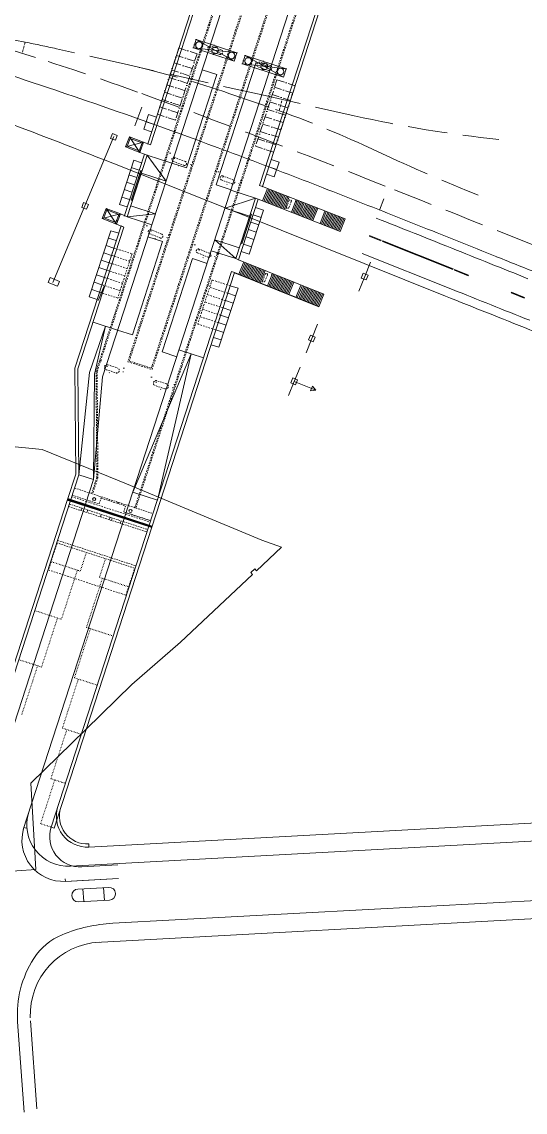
# Model space of a CAD drawing. Header units: metres. Extents: x 2698523 to 2699102, y 1261619 to 1261959.
# Drawn here: x 2698716.1 to 2698813.7, y 1261621.9 to 1261833.1 of the extents above; entities that cross this region are included whole.
import ezdxf

# ---------------------------------------------------------------- set-up
doc = ezdxf.new("R2010")
doc.units = ezdxf.units.M
for name, pattern in [('DGN Style 1', [4.594044, 0.007644, -4.5864]), ('DGN Style 3', [10.7016, 7.644, -3.0576]), ('LINIE_17', [0.25, 0, -0.25]), ('LINIE_21', [0.5, 0.3, -0.2]), ('LINIE_39', [0.2, 0, -0.2]), ('LINIE_75', [0.55, 0.3, -0.25]), ('LINIE_80', [2.2, 1.5, -0.35, 0, -0.35]), ('PUNKT', [6.35, 0, -6.35]), ('TR_LdS', [0.75, 0.5, -0.25]), ('VERDECKT', [9.525, 6.35, -3.175])]:
    doc.linetypes.add(name, pattern=pattern)
for name, color, linetype, lineweight, true_color in [('flaechen', 7, 'Continuous', 5, 0xffffff), ('masten', 7, 'Continuous', 5, 0x000000), ('projekt_bzu23', 7, 'Continuous', 5, 0x000000), ('querung_grueze', 7, 'Continuous', 5, 0x000000)]:
    doc.layers.add(name, color=color, linetype=linetype, lineweight=lineweight, true_color=true_color)
doc.layers.get('0').off()

# ---------------------------------------------------------------- blocks, each defined once
blk = doc.blocks.new('POLE_LOCATION_AC_T01_5')
at = {"color": 0, "linetype": 'ByBlock', "lineweight": -2}
for radius in [1500, 500]:
    blk.add_circle((0, 0), radius, dxfattribs=at)
blk = doc.blocks.new('POLE_LOCATION_AC_T01_1')
at = {"color": 0, "linetype": 'ByBlock', "lineweight": -2}
blk.add_circle((0, 0), 2000, dxfattribs=at)
blk = doc.blocks.new('POLE_LOCATION_AC_T01_3')
at = {"color": 0, "linetype": 'ByBlock', "lineweight": -2}
for p, q in [((-1999, 122), (-124, 1996)), ((-1933, -518), (517, 1932)), ((-1726, -1015), (1013, 1724)), ((-1412, -1412), (1414, 1414)), ((-1018, -1721), (1721, 1019)), ((-517, -1932), (1932, 515)), ((124, -1995), (1996, -127))]:
    blk.add_line(p, q, dxfattribs=at)
blk.add_circle((0, 0), 2000, dxfattribs=at)

msp = doc.modelspace()

# ---------------------------------------------------------------- linework, layer by layer
at = {"layer": 'flaechen'}
msp.add_lwpolyline([(2698762.68, 1261732.72), (2698766.46, 1261731.34), (2698761.64, 1261726.81), (2698761.3, 1261727.17), (2698760.53, 1261726.44), (2698760.87, 1261726.08), (2698746.92, 1261712.97), (2698737.49, 1261704.79), (2698728.54, 1261696.05), (2698717.89, 1261685.64), (2698718.88, 1261668.92), (2698715.21, 1261668.69), (2698688.25, 1261667.05), (2698682.01, 1261666.7), (2698665.04, 1261692.81), (2698672.75, 1261750.18), (2698690.58, 1261751.95), (2698705.68, 1261751.71), (2698720.11, 1261750.27), (2698736.41, 1261743.66)], close=True, dxfattribs=at)
at = {"layer": 'masten'}
for p, q in [((2698739.43, 1261816.6), (2698738.04, 1261813)), ((2698733.96, 1261810.9), (2698728.36, 1261797.48)), ((2698733.7, 1261811.47), (2698733.34, 1261810.54)), ((2698734.63, 1261811.12), (2698733.7, 1261811.47)), ((2698734.63, 1261811.12), (2698734.28, 1261810.18)), ((2698734.28, 1261810.18), (2698733.34, 1261810.54)), ((2698727.77, 1261797.17), (2698728.12, 1261798.11)), ((2698728.12, 1261798.11), (2698729.06, 1261797.75)), ((2698786.29, 1261798.84), (2698785.45, 1261796.66)), ((2698728.36, 1261797.48), (2698722.17, 1261782.63)), ((2698727.77, 1261797.17), (2698728.7, 1261796.82)), ((2698728.7, 1261796.82), (2698729.06, 1261797.75)), ((2698782.59, 1261783.78), (2698783.7, 1261786.57)), ((2698782.59, 1261783.78), (2698781.48, 1261780.99)), ((2698781.94, 1261783.5), (2698782.31, 1261784.43)), ((2698781.94, 1261783.5), (2698782.87, 1261783.13)), ((2698782.31, 1261784.43), (2698783.24, 1261784.06)), ((2698782.87, 1261783.13), (2698783.24, 1261784.06)), ((2698730.97, 1261779.17), (2698732.11, 1261781.94)), ((2698772.36, 1261771.8), (2698773.48, 1261774.59)), ((2698772.36, 1261771.8), (2698771.25, 1261769.01)), ((2698771.72, 1261771.52), (2698772.09, 1261772.45)), ((2698771.72, 1261771.52), (2698772.64, 1261771.15)), ((2698772.09, 1261772.45), (2698773.01, 1261772.08)), ((2698772.64, 1261771.15), (2698773.01, 1261772.08)), ((2698768.94, 1261763.49), (2698770.09, 1261766.26)), ((2698768.94, 1261763.49), (2698767.8, 1261760.72)), ((2698768.67, 1261764.14), (2698768.29, 1261763.22)), ((2698769.21, 1261762.84), (2698768.29, 1261763.22)), ((2698769.59, 1261763.76), (2698768.67, 1261764.14)), ((2698768.94, 1261763.49), (2698773.1, 1261761.77)), ((2698769.59, 1261763.76), (2698769.21, 1261762.84)), ((2698772.46, 1261762.58), (2698772.08, 1261761.65)), ((2698773.1, 1261761.77), (2698772.46, 1261762.58)), ((2698772.08, 1261761.65), (2698773.1, 1261761.77))]:
    msp.add_line(p, q, dxfattribs=at)
at = {"layer": 'masten', "flags": 128}
msp.add_lwpolyline([(2698721.61, 1261783.6), (2698723.46, 1261782.84), (2698723.08, 1261781.91), (2698721.23, 1261782.67), (2698721.61, 1261783.6)], close=True, dxfattribs=at)
at = {"layer": 'projekt_bzu23', "linetype": 'DGN Style 3'}
for p, q in [((2698716.82, 1261829.19), (2698712.82, 1261829.97)), ((2698718.79, 1261826.22), (2698712.38, 1261828.22)), ((2698736.8, 1261824.79), (2698722.87, 1261827.92)), ((2698762.7, 1261818.96), (2698736.8, 1261824.79)), ((2698756.49, 1261819.2), (2698762.21, 1261817.23)), ((2698762.21, 1261817.23), (2698764.06, 1261816.59)), ((2698780.55, 1261814.95), (2698766.65, 1261818.08)), ((2698782.29, 1261809.29), (2698787.74, 1261806.79))]:
    msp.add_line(p, q, dxfattribs=at)
at = {"layer": 'projekt_bzu23', "linetype": 'TR_LdS'}
for p, q in [((2698716.77, 1261829.2), (2698716.22, 1261827.02)), ((2698766.02, 1261815.91), (2698766.63, 1261818.08))]:
    msp.add_line(p, q, dxfattribs=at)
at = {"layer": 'projekt_bzu23'}
for p, q in [((2698766.65, 1261818.08), (2698762.7, 1261818.96)), ((2698758.5, 1261795.92), (2698798.23, 1261780.02)), ((2698782.13, 1261788.28), (2698799.58, 1261781.3))]:
    msp.add_line(p, q, dxfattribs=at)
at = {"layer": 'projekt_bzu23', "linetype": 'Continuous'}
for p, q in [((2698783.5, 1261791.73), (2698785.77, 1261790.83)), ((2698783.46, 1261791.64), (2698785.73, 1261790.74)), ((2698786.04, 1261790.61), (2698799.67, 1261785.17)), ((2698786.07, 1261790.71), (2698799.71, 1261785.26)), ((2698799.98, 1261785.04), (2698802.64, 1261783.98)), ((2698800.01, 1261785.14), (2698802.68, 1261784.07)), ((2698811, 1261780.64), (2698813.53, 1261779.64)), ((2698811.04, 1261780.74), (2698813.56, 1261779.73))]:
    msp.add_line(p, q, dxfattribs=at)
at = {"layer": 'projekt_bzu23', "flags": 128}
for points in [[(2698696.43, 1261828.46, -0.000227), (2698698.76, 1261827.72, -0.001085), (2698706.69, 1261825.17, -0.001395), (2698714.61, 1261822.58, -0.001705), (2698722.52, 1261819.95)], [(2698754.19, 1261808.73, -0.001717), (2698761.95, 1261805.82, -0.001453), (2698769.69, 1261802.86, -0.001189), (2698777.41, 1261799.86, -0.000925), (2698785.12, 1261796.82, -0.000661), (2698792.82, 1261793.77, -0.000396), (2698800.51, 1261790.69, -0.000132), (2698808.21, 1261787.61)], [(2698732.48, 1261806.26, -0.000766), (2698738.99, 1261803.69, -0.000547), (2698745.5, 1261801.11, -0.000328), (2698752, 1261798.52, -0.000109), (2698758.5, 1261795.92)], [(2698904.53, 1261751.32, -0.002742), (2698895.65, 1261754.3, -0.002481), (2698886.81, 1261757.37, -0.002219), (2698877.99, 1261760.53, -0.001958), (2698869.2, 1261763.76, -0.001697), (2698860.44, 1261767.05, -0.001436), (2698851.69, 1261770.4, -0.001175), (2698842.96, 1261773.79, -0.000914), (2698834.25, 1261777.22, -0.000653), (2698825.55, 1261780.67, -0.000392), (2698816.85, 1261784.15, -0.000131), (2698808.16, 1261787.63)], [(2698880.48, 1261748.79, -0.00253), (2698872.17, 1261751.66, -0.002264), (2698863.88, 1261754.61, -0.001998), (2698855.61, 1261757.64, -0.001731), (2698847.37, 1261760.72, -0.001465), (2698839.15, 1261763.86, -0.001199), (2698830.94, 1261767.04, -0.000932), (2698822.75, 1261770.25, -0.000666), (2698814.57, 1261773.5, -0.0004), (2698806.4, 1261776.75, -0.000133), (2698798.23, 1261780.02)]]:
    msp.add_lwpolyline(points, format="xyb", dxfattribs=at)
at = {"layer": 'projekt_bzu23', "linetype": 'Continuous', "flags": 128}
msp.add_lwpolyline([(2698783.5, 1261791.75), (2698785.77, 1261790.84), (2698785.72, 1261790.72), (2698783.45, 1261791.62)], dxfattribs=at)
for points in [[(2698786.08, 1261790.72), (2698799.71, 1261785.27), (2698799.66, 1261785.15), (2698786.03, 1261790.6), (2698786.08, 1261790.72)], [(2698800.02, 1261785.15), (2698802.68, 1261784.09), (2698802.63, 1261783.96), (2698799.97, 1261785.03), (2698800.02, 1261785.15)], [(2698811.04, 1261780.75), (2698813.57, 1261779.75), (2698813.52, 1261779.62), (2698810.99, 1261780.63), (2698811.04, 1261780.75)]]:
    msp.add_lwpolyline(points, close=True, dxfattribs=at)
at = {"layer": 'projekt_bzu23', "linetype": 'DGN Style 3'}
for centre, radius, start, end in [((2698675.7, 1261618.16), 215, 77.3267, 78.9736), ((2698581.5, 1261387.18), 460, 70.0315, 72.6344), ((2698696.22, 1261644.3), 185, 70.9865, 77.3264), ((2698123.82, 1260127.77), 1800, 68.39523, 70.02931), ((2698698.9, 1261627.51), 200, 65.3571, 70.9863), ((2698833.2, 1262049.1), 240, 257.3268, 264.1171), ((2698944.11, 1262147.63), 375, 245.3568, 248.5863), ((2695841.71, 1254363.05), 8000, 68.178902, 68.400945)]:
    msp.add_arc(centre, radius, start, end, dxfattribs=at)
at = {"layer": 'projekt_bzu23'}
for centre, radius, start, end in [((2698002.52, 1259944.22), 2000, 68.59377, 70.13969), ((2698364.45, 1260758.73), 1120, 69.63588, 71.3547), ((2701821.58, 1269334.16), 8135, 248.193009, 248.306691)]:
    msp.add_arc(centre, radius, start, end, dxfattribs=at)
at = {"layer": 'projekt_bzu23', "extrusion": (0, 0, -1)}
for centre, radius, start, end in [((-2697353.69, 1258177.94), 3890, 111.58653, 111.81817), ((-2669289.47, 1188076.87), 79400, 111.818169, 111.8296649)]:
    msp.add_arc(centre, radius, start, end, dxfattribs=at)
at = {"layer": 'querung_grueze', "linetype": 'LINIE_75'}
for p, q in [((2698779.12, 1261865.49), (2698738.04, 1261739.02)), ((2698741.4, 1261765.77), (2698773.35, 1261864.13)), ((2698767.64, 1261862.56), (2698736.69, 1261767.3)), ((2698760.93, 1261858.3), (2698730.74, 1261765.37)), ((2698731.21, 1261780.76), (2698733.99, 1261789.32)), ((2698737.05, 1261786.75), (2698733.53, 1261787.9)), ((2698733.99, 1261789.32), (2698737.51, 1261788.18)), ((2698737.51, 1261788.18), (2698734.73, 1261779.62)), ((2698737.51, 1261788.18), (2698735.34, 1261781.51)), ((2698736.58, 1261785.33), (2698733.06, 1261786.47)), ((2698735.66, 1261782.47), (2698732.14, 1261783.62)), ((2698736.12, 1261783.9), (2698732.6, 1261785.04)), ((2698735.19, 1261781.05), (2698731.67, 1261782.19)), ((2698753.01, 1261783.14), (2698750.23, 1261774.58)), ((2698756.07, 1261780.57), (2698752.55, 1261781.72)), ((2698756.53, 1261782), (2698753.01, 1261783.14)), ((2698753.75, 1261773.44), (2698756.53, 1261782)), ((2698756.53, 1261782), (2698754.36, 1261775.33)), ((2698734.73, 1261779.62), (2698731.21, 1261780.76)), ((2698755.6, 1261779.15), (2698752.08, 1261780.29)), ((2698754.68, 1261776.29), (2698751.16, 1261777.44)), ((2698755.14, 1261777.72), (2698751.62, 1261778.86)), ((2698754.21, 1261774.87), (2698750.69, 1261776.01)), ((2698750.23, 1261774.58), (2698753.75, 1261773.44)), ((2698736.69, 1261767.3), (2698741.4, 1261765.77)), ((2698730.74, 1261765.37), (2698730.9, 1261744.83)), ((2698730.9, 1261744.83), (2698729.88, 1261741.67)), ((2698725.81, 1261741.15), (2698741.02, 1261736.21)), ((2698723, 1261732.18), (2698721.3, 1261726.95)), ((2698721.3, 1261726.95), (2698736.33, 1261722.07)), ((2698736.33, 1261722.07), (2698738.02, 1261727.3))]:
    msp.add_line(p, q, dxfattribs=at)
at = {"layer": 'querung_grueze', "linetype": 'LINIE_21'}
for p, q in [((2698779.29, 1261865.31), (2698738.24, 1261738.96)), ((2698741.25, 1261766.05), (2698773.01, 1261863.8)), ((2698767.82, 1261862.37), (2698736.97, 1261767.44)), ((2698760.72, 1261858.33), (2698730.53, 1261765.4)), ((2698754.74, 1261827.77), (2698752.83, 1261828.39)), ((2698754.43, 1261826.82), (2698752.52, 1261827.44)), ((2698763.94, 1261823.73), (2698762.04, 1261824.35)), ((2698764.25, 1261824.68), (2698762.34, 1261825.3)), ((2698747.81, 1261806.08), (2698745.76, 1261806.87)), ((2698745.47, 1261806.13), (2698747.53, 1261805.34)), ((2698754.82, 1261802.52), (2698756.87, 1261801.73)), ((2698757.16, 1261802.48), (2698755.11, 1261803.27)), ((2698767.47, 1261797.31), (2698767.95, 1261798.52)), ((2698768.37, 1261798.35), (2698767.89, 1261797.14)), ((2698740.91, 1261792.08), (2698742.95, 1261791.27)), ((2698743.24, 1261792.01), (2698741.2, 1261792.83)), ((2698750.22, 1261788.36), (2698752.26, 1261787.55)), ((2698752.56, 1261788.29), (2698750.51, 1261789.11)), ((2698762.83, 1261783.04), (2698763.32, 1261784.25)), ((2698763.74, 1261784.08), (2698763.25, 1261782.88)), ((2698732.79, 1261766.7), (2698734.69, 1261766.08)), ((2698736.97, 1261767.44), (2698741.25, 1261766.05)), ((2698730.69, 1261744.87), (2698730.53, 1261765.4)), ((2698732.48, 1261765.74), (2698734.38, 1261765.13)), ((2698743.89, 1261762.04), (2698741.99, 1261762.65)), ((2698744.2, 1261762.99), (2698742.3, 1261763.61)), ((2698729.68, 1261741.74), (2698730.69, 1261744.87)), ((2698725.9, 1261741.44), (2698731.13, 1261739.74)), ((2698726.35, 1261742.82), (2698741.56, 1261737.87)), ((2698726.35, 1261742.82), (2698741.56, 1261737.87)), ((2698731.13, 1261739.74), (2698731.58, 1261741.12)), ((2698725.19, 1261739.25), (2698740.41, 1261734.31)), ((2698725.19, 1261739.25), (2698740.41, 1261734.31)), ((2698725.34, 1261739.73), (2698740.56, 1261734.78)), ((2698725.34, 1261739.73), (2698740.56, 1261734.78)), ((2698731.5, 1261740.88), (2698736.26, 1261739.34)), ((2698735.89, 1261738.19), (2698736.26, 1261739.34)), ((2698735.89, 1261738.19), (2698741.12, 1261736.5)), ((2698741.12, 1261736.5), (2698735.89, 1261738.19)), ((2698723.06, 1261732.69), (2698738.27, 1261727.75)), ((2698722.9, 1261732.21), (2698738.12, 1261727.27))]:
    msp.add_line(p, q, dxfattribs=at)
at = {"layer": 'querung_grueze', "linetype": 'Continuous'}
for p, q in [((2698782.65, 1261864.33), (2698762.22, 1261801.46)), ((2698783.12, 1261863.84), (2698762.78, 1261801.24)), ((2698757.78, 1261862.54), (2698740.55, 1261809.52)), ((2698758.39, 1261862.48), (2698741.11, 1261809.31)), ((2698762.38, 1261858.6), (2698731.78, 1261764.39)), ((2698773.89, 1261853.55), (2698716.43, 1261676.69)), ((2698751.09, 1261823.84), (2698753.94, 1261822.91)), ((2698761.56, 1261825.31), (2698753.83, 1261801.53)), ((2698764.41, 1261824.38), (2698761.56, 1261825.31)), ((2698753.94, 1261822.91), (2698748.07, 1261804.84)), ((2698739.78, 1261812.33), (2698740.71, 1261815.19)), ((2698742.23, 1261814.69), (2698740.71, 1261815.19)), ((2698741.77, 1261813.27), (2698740.25, 1261813.76)), ((2698741.31, 1261811.84), (2698739.78, 1261812.33)), ((2698739.54, 1261809.9), (2698738.8, 1261807.93)), ((2698739.44, 1261809.62), (2698739.65, 1261809.54)), ((2698741.11, 1261809.31), (2698739.75, 1261809.82)), ((2698740.55, 1261809.52), (2698741.11, 1261809.31)), ((2698739.9, 1261807.52), (2698736.03, 1261795.6)), ((2698740.46, 1261807.31), (2698736.59, 1261795.38)), ((2698739.02, 1261808.51), (2698739.23, 1261808.43)), ((2698739.21, 1261808.44), (2698739.02, 1261808.51)), ((2698740.46, 1261807.31), (2698739.02, 1261807.85)), ((2698739.9, 1261807.52), (2698740.46, 1261807.31)), ((2698740.46, 1261807.31), (2698745.22, 1261805.76)), ((2698744.09, 1261802.28), (2698740.46, 1261807.31)), ((2698735.05, 1261797.78), (2698737.84, 1261806.34)), ((2698737.37, 1261804.91), (2698738.89, 1261804.42)), ((2698737.84, 1261806.34), (2698739.36, 1261805.84)), ((2698748.07, 1261804.84), (2698745.22, 1261805.76)), ((2698765.54, 1261804.56), (2698764.02, 1261805.05)), ((2698766, 1261805.98), (2698764.48, 1261806.48)), ((2698765.08, 1261803.13), (2698766, 1261805.98)), ((2698736.91, 1261803.48), (2698738.43, 1261802.99)), ((2698739.23, 1261804.31), (2698737.37, 1261798.6)), ((2698737.56, 1261798.54), (2698739.42, 1261804.25)), ((2698739.42, 1261804.25), (2698739.23, 1261804.31)), ((2698739.33, 1261803.83), (2698744.09, 1261802.28)), ((2698763.56, 1261803.62), (2698765.08, 1261803.13)), ((2698735.98, 1261800.63), (2698737.5, 1261800.14)), ((2698736.44, 1261802.06), (2698737.97, 1261801.56)), ((2698753.83, 1261801.53), (2698756.69, 1261800.6)), ((2698756.66, 1261800.53), (2698761.42, 1261798.99)), ((2698762.22, 1261801.46), (2698762.78, 1261801.24)), ((2698778.81, 1261794.95), (2698762.78, 1261801.24)), ((2698778.82, 1261794.97), (2698762.79, 1261801.26)), ((2698762.82, 1261798.44), (2698763.77, 1261800.85)), ((2698763.08, 1261798.34), (2698764.03, 1261800.74)), ((2698763.34, 1261798.24), (2698764.29, 1261800.64)), ((2698763.6, 1261798.14), (2698764.55, 1261800.54)), ((2698763.86, 1261798.03), (2698764.81, 1261800.44)), ((2698764.12, 1261797.93), (2698765.07, 1261800.33)), ((2698764.39, 1261797.83), (2698765.33, 1261800.23)), ((2698735.52, 1261799.2), (2698737.04, 1261798.71)), ((2698737.37, 1261798.6), (2698737.56, 1261798.54)), ((2698755.53, 1261797.05), (2698761.42, 1261798.99)), ((2698761.42, 1261798.99), (2698757.61, 1261787.26)), ((2698761.98, 1261798.77), (2698758.16, 1261787.03)), ((2698761.42, 1261798.99), (2698761.98, 1261798.77)), ((2698777.85, 1261792.51), (2698761.97, 1261798.75)), ((2698777.86, 1261792.53), (2698761.98, 1261798.77)), ((2698764.65, 1261797.73), (2698765.59, 1261800.13)), ((2698764.91, 1261797.63), (2698765.85, 1261800.03)), ((2698765.17, 1261797.52), (2698766.11, 1261799.92)), ((2698765.43, 1261797.42), (2698766.37, 1261799.82)), ((2698765.69, 1261797.32), (2698766.63, 1261799.72)), ((2698765.95, 1261797.22), (2698766.89, 1261799.62)), ((2698766.21, 1261797.11), (2698767.15, 1261799.51)), ((2698766.47, 1261797.01), (2698767.41, 1261799.41)), ((2698766.73, 1261796.91), (2698767.67, 1261799.31)), ((2698766.99, 1261796.81), (2698767.93, 1261799.21)), ((2698768.39, 1261796.26), (2698769.33, 1261798.66)), ((2698768.65, 1261796.16), (2698769.59, 1261798.56)), ((2698768.91, 1261796.05), (2698769.85, 1261798.45)), ((2698769.17, 1261795.95), (2698770.11, 1261798.35)), ((2698769.43, 1261795.85), (2698770.37, 1261798.25)), ((2698769.69, 1261795.75), (2698770.63, 1261798.15)), ((2698735.05, 1261795.99), (2698734.27, 1261794.04)), ((2698736.58, 1261797.28), (2698735.05, 1261797.78)), ((2698742.02, 1261795.93), (2698737.27, 1261797.47)), ((2698755.53, 1261797.05), (2698760.29, 1261795.5)), ((2698760.2, 1261788.12), (2698762.98, 1261796.68)), ((2698762.98, 1261796.68), (2698761.46, 1261797.18)), ((2698769.95, 1261795.64), (2698770.89, 1261798.05)), ((2698770.21, 1261795.54), (2698771.16, 1261797.94)), ((2698770.47, 1261795.44), (2698771.42, 1261797.84)), ((2698770.73, 1261795.34), (2698771.68, 1261797.74)), ((2698770.99, 1261795.23), (2698771.94, 1261797.64)), ((2698771.25, 1261795.13), (2698772.2, 1261797.53)), ((2698771.52, 1261795.03), (2698772.46, 1261797.43)), ((2698771.78, 1261794.93), (2698772.72, 1261797.33)), ((2698772.04, 1261794.82), (2698772.98, 1261797.23)), ((2698772.3, 1261794.72), (2698773.24, 1261797.12)), ((2698772.56, 1261794.62), (2698773.5, 1261797.02)), ((2698773.95, 1261794.07), (2698774.9, 1261796.47)), ((2698774.21, 1261793.97), (2698775.16, 1261796.37)), ((2698774.48, 1261793.87), (2698775.42, 1261796.27)), ((2698774.74, 1261793.76), (2698775.68, 1261796.17)), ((2698775, 1261793.66), (2698775.94, 1261796.06)), ((2698775.26, 1261793.56), (2698776.2, 1261795.96)), ((2698735.94, 1261793.38), (2698734.48, 1261793.96)), ((2698734.5, 1261794.62), (2698734.71, 1261794.54)), ((2698734.69, 1261794.55), (2698734.5, 1261794.62)), ((2698734.94, 1261795.72), (2698735.14, 1261795.63)), ((2698736.59, 1261795.38), (2698735.26, 1261795.91)), ((2698736.59, 1261795.38), (2698736.03, 1261795.6)), ((2698742.02, 1261795.93), (2698736.59, 1261795.38)), ((2698741.35, 1261793.84), (2698736.59, 1261795.38)), ((2698760.47, 1261795.92), (2698758.62, 1261790.21)), ((2698758.81, 1261790.15), (2698760.67, 1261795.86)), ((2698760.67, 1261795.86), (2698760.47, 1261795.92)), ((2698762.06, 1261793.83), (2698760.53, 1261794.32)), ((2698762.52, 1261795.26), (2698761, 1261795.75)), ((2698775.52, 1261793.46), (2698776.46, 1261795.86)), ((2698775.78, 1261793.35), (2698776.72, 1261795.76)), ((2698776.04, 1261793.25), (2698776.98, 1261795.65)), ((2698776.3, 1261793.15), (2698777.24, 1261795.55)), ((2698776.56, 1261793.05), (2698777.5, 1261795.45)), ((2698776.82, 1261792.95), (2698777.76, 1261795.35)), ((2698777.08, 1261792.84), (2698778.02, 1261795.24)), ((2698777.34, 1261792.74), (2698778.29, 1261795.14)), ((2698777.6, 1261792.64), (2698778.55, 1261795.04)), ((2698777.85, 1261792.51), (2698778.82, 1261794.97)), ((2698778.81, 1261794.95), (2698778.81, 1261794.94)), ((2698735.38, 1261793.6), (2698726.42, 1261766.03)), ((2698735.94, 1261793.38), (2698727.02, 1261765.94)), ((2698733.4, 1261792.67), (2698729.22, 1261779.83)), ((2698734.92, 1261792.18), (2698733.4, 1261792.67)), ((2698735.94, 1261793.38), (2698735.38, 1261793.6)), ((2698761.59, 1261792.4), (2698760.07, 1261792.9)), ((2698777.86, 1261792.53), (2698777.86, 1261792.54)), ((2698733.99, 1261789.32), (2698732.47, 1261789.82)), ((2698734.45, 1261790.75), (2698732.93, 1261791.24)), ((2698743.44, 1261790.57), (2698737.57, 1261772.5)), ((2698740.59, 1261791.5), (2698743.44, 1261790.57)), ((2698753.53, 1261790.89), (2698758.29, 1261789.35)), ((2698753.53, 1261790.89), (2698757.61, 1261787.26)), ((2698758.62, 1261790.21), (2698758.81, 1261790.15)), ((2698760.67, 1261789.55), (2698759.14, 1261790.04)), ((2698761.13, 1261790.98), (2698759.61, 1261791.47)), ((2698733.53, 1261787.9), (2698732.01, 1261788.39)), ((2698752.85, 1261788.8), (2698757.61, 1261787.26)), ((2698758.68, 1261788.62), (2698760.2, 1261788.12)), ((2698732.6, 1261785.04), (2698731.08, 1261785.54)), ((2698733.06, 1261786.47), (2698731.54, 1261786.96)), ((2698749.2, 1261787.26), (2698743.33, 1261769.19)), ((2698752.05, 1261786.34), (2698749.2, 1261787.26)), ((2698757.61, 1261787.26), (2698758.16, 1261787.03)), ((2698774.67, 1261780.37), (2698758.16, 1261787.03)), ((2698774.67, 1261780.39), (2698758.17, 1261787.05)), ((2698758.19, 1261784.23), (2698759.16, 1261786.62)), ((2698758.45, 1261784.12), (2698759.42, 1261786.51)), ((2698758.71, 1261784.02), (2698759.68, 1261786.41)), ((2698758.97, 1261783.91), (2698759.94, 1261786.3)), ((2698759.23, 1261783.81), (2698760.2, 1261786.2)), ((2698759.49, 1261783.7), (2698760.46, 1261786.1)), ((2698759.75, 1261783.6), (2698760.71, 1261785.99)), ((2698760.01, 1261783.49), (2698760.97, 1261785.89)), ((2698760.27, 1261783.39), (2698761.23, 1261785.78)), ((2698760.53, 1261783.28), (2698761.49, 1261785.68)), ((2698760.79, 1261783.18), (2698761.75, 1261785.57)), ((2698761.05, 1261783.07), (2698762.01, 1261785.47)), ((2698732.14, 1261783.62), (2698730.61, 1261784.11)), ((2698757.36, 1261784.55), (2698741.35, 1261735.26)), ((2698756.8, 1261784.78), (2698746.21, 1261752.19)), ((2698757.36, 1261784.55), (2698756.8, 1261784.78)), ((2698773.69, 1261777.94), (2698757.35, 1261784.53)), ((2698773.69, 1261777.96), (2698757.36, 1261784.55)), ((2698761.31, 1261782.97), (2698762.27, 1261785.36)), ((2698761.57, 1261782.86), (2698762.53, 1261785.26)), ((2698761.83, 1261782.76), (2698762.79, 1261785.15)), ((2698762.09, 1261782.66), (2698763.05, 1261785.05)), ((2698762.35, 1261782.55), (2698763.31, 1261784.94)), ((2698763.74, 1261781.99), (2698764.7, 1261784.38)), ((2698764, 1261781.88), (2698764.96, 1261784.28)), ((2698764.26, 1261781.78), (2698765.22, 1261784.17)), ((2698764.52, 1261781.68), (2698765.48, 1261784.07)), ((2698764.78, 1261781.57), (2698765.74, 1261783.96)), ((2698765.04, 1261781.47), (2698766, 1261783.86)), ((2698765.3, 1261781.36), (2698766.26, 1261783.75)), ((2698765.56, 1261781.26), (2698766.52, 1261783.65)), ((2698765.82, 1261781.15), (2698766.78, 1261783.54)), ((2698766.07, 1261781.05), (2698767.04, 1261783.44)), ((2698766.33, 1261780.94), (2698767.3, 1261783.34)), ((2698731.21, 1261780.76), (2698729.69, 1261781.26)), ((2698731.67, 1261782.19), (2698730.15, 1261782.68)), ((2698758.05, 1261781.51), (2698754.34, 1261770.09)), ((2698756.53, 1261782), (2698758.05, 1261781.51)), ((2698766.59, 1261780.84), (2698767.56, 1261783.23)), ((2698766.85, 1261780.73), (2698767.82, 1261783.13)), ((2698767.11, 1261780.63), (2698768.08, 1261783.02)), ((2698767.37, 1261780.52), (2698768.34, 1261782.92)), ((2698767.63, 1261780.42), (2698768.6, 1261782.81)), ((2698767.89, 1261780.31), (2698768.86, 1261782.71)), ((2698769.28, 1261779.75), (2698770.25, 1261782.15)), ((2698769.54, 1261779.65), (2698770.51, 1261782.04)), ((2698769.8, 1261779.54), (2698770.77, 1261781.94)), ((2698770.06, 1261779.44), (2698771.03, 1261781.83)), ((2698770.32, 1261779.33), (2698771.29, 1261781.73)), ((2698770.58, 1261779.23), (2698771.55, 1261781.62)), ((2698770.84, 1261779.12), (2698771.81, 1261781.52)), ((2698771.1, 1261779.02), (2698772.07, 1261781.41)), ((2698771.36, 1261778.91), (2698772.33, 1261781.31)), ((2698771.62, 1261778.81), (2698772.59, 1261781.2)), ((2698729.22, 1261779.83), (2698730.75, 1261779.34)), ((2698755.6, 1261779.15), (2698757.13, 1261778.65)), ((2698756.07, 1261780.57), (2698757.59, 1261780.08)), ((2698771.88, 1261778.71), (2698772.85, 1261781.1)), ((2698772.14, 1261778.6), (2698773.11, 1261780.99)), ((2698772.4, 1261778.5), (2698773.37, 1261780.89)), ((2698772.66, 1261778.39), (2698773.62, 1261780.78)), ((2698772.92, 1261778.29), (2698773.88, 1261780.68)), ((2698773.18, 1261778.18), (2698774.14, 1261780.57)), ((2698773.44, 1261778.08), (2698774.4, 1261780.47)), ((2698774.67, 1261780.39), (2698773.69, 1261777.94)), ((2698755.14, 1261777.72), (2698756.66, 1261777.23)), ((2698729.96, 1261774.97), (2698734.72, 1261773.43)), ((2698754.21, 1261774.87), (2698755.74, 1261774.37)), ((2698754.68, 1261776.29), (2698756.2, 1261775.8)), ((2698737.57, 1261772.5), (2698734.71, 1261773.43)), ((2698753.75, 1261773.44), (2698755.27, 1261772.95)), ((2698753.75, 1261773.44), (2698755.27, 1261772.95)), ((2698754.34, 1261770.09), (2698752.82, 1261770.59)), ((2698753.29, 1261772.01), (2698754.81, 1261771.52)), ((2698748.98, 1261768.79), (2698737.65, 1261742.01)), ((2698742.41, 1261740.46), (2698748.98, 1261768.79)), ((2698743.33, 1261769.19), (2698746.18, 1261768.27)), ((2698746.6, 1261769.57), (2698751.36, 1261768.02)), ((2698726.59, 1261745.5), (2698726.42, 1261766.03)), ((2698727.19, 1261745.41), (2698727.02, 1261765.94)), ((2698730.04, 1261744.48), (2698731.78, 1261764.39)), ((2698746.21, 1261752.19), (2698740.78, 1261735.45)), ((2698726.59, 1261745.5), (2698725, 1261740.63)), ((2698727.19, 1261745.41), (2698725.58, 1261740.44)), ((2698730.04, 1261744.48), (2698727.19, 1261745.41)), ((2698730.04, 1261744.48), (2698707.99, 1261676.6)), ((2698737.65, 1261742.01), (2698742.41, 1261740.46)), ((2698724.99, 1261740.58), (2698704.44, 1261677.33)), ((2698725.56, 1261740.39), (2698705.01, 1261677.15)), ((2698724.96, 1261740.48), (2698741.32, 1261735.17)), ((2698724.99, 1261740.58), (2698741.35, 1261735.26)), ((2698725.02, 1261740.67), (2698741.38, 1261735.36)), ((2698725.05, 1261740.77), (2698741.41, 1261735.45)), ((2698727.77, 1261738.94), (2698727.61, 1261738.46)), ((2698727.77, 1261738.94), (2698727.61, 1261738.46)), ((2698733.02, 1261740.39), (2698733.1, 1261740.62)), ((2698734.73, 1261739.83), (2698734.81, 1261740.07)), ((2698728.91, 1261738.57), (2698728.76, 1261738.09)), ((2698728.91, 1261738.57), (2698728.76, 1261738.09)), ((2698731.53, 1261737.72), (2698731.37, 1261737.24)), ((2698731.53, 1261737.72), (2698731.37, 1261737.24)), ((2698733.24, 1261737.16), (2698733.08, 1261736.69)), ((2698733.24, 1261737.16), (2698733.08, 1261736.69)), ((2698733.67, 1261737.02), (2698733.51, 1261736.55)), ((2698733.67, 1261737.02), (2698733.51, 1261736.55)), ((2698740.78, 1261735.45), (2698721.83, 1261677.14)), ((2698741.35, 1261735.26), (2698722.4, 1261676.95)), ((2698735.38, 1261736.47), (2698735.22, 1261735.99)), ((2698735.38, 1261736.47), (2698735.22, 1261735.99)), ((2698721.83, 1261677.14), (2698722.4, 1261676.95)), ((2698727.77, 1261669.44), (2698734.74, 1261669.82)), ((2698724.61, 1261666.63), (2698734.89, 1261667.19))]:
    msp.add_line(p, q, dxfattribs=at)
at = {"layer": 'querung_grueze', "linetype": 'LINIE_80'}
for p, q in [((2698746.58, 1261828.07), (2698742.41, 1261815.23)), ((2698746.58, 1261828.07), (2698750.1, 1261826.92)), ((2698750.1, 1261826.92), (2698745.92, 1261814.08)), ((2698749.63, 1261825.5), (2698746.11, 1261826.64)), ((2698750.1, 1261826.92), (2698747.93, 1261820.25)), ((2698748.71, 1261822.64), (2698745.19, 1261823.79)), ((2698749.17, 1261824.07), (2698745.65, 1261825.21)), ((2698748.24, 1261821.22), (2698744.72, 1261822.36)), ((2698765.6, 1261821.89), (2698761.43, 1261809.05)), ((2698765.6, 1261821.89), (2698769.12, 1261820.74)), ((2698747.31, 1261818.36), (2698743.8, 1261819.51)), ((2698747.78, 1261819.79), (2698744.26, 1261820.93)), ((2698769.12, 1261820.74), (2698764.95, 1261807.9)), ((2698768.65, 1261819.32), (2698765.13, 1261820.46)), ((2698769.12, 1261820.74), (2698766.95, 1261814.07)), ((2698746.85, 1261816.94), (2698743.33, 1261818.08)), ((2698767.73, 1261816.46), (2698764.21, 1261817.61)), ((2698768.19, 1261817.89), (2698764.67, 1261819.03)), ((2698745.92, 1261814.08), (2698742.41, 1261815.23)), ((2698746.39, 1261815.51), (2698742.87, 1261816.65)), ((2698767.26, 1261815.04), (2698763.74, 1261816.18)), ((2698766.34, 1261812.18), (2698762.82, 1261813.33)), ((2698766.8, 1261813.61), (2698763.28, 1261814.75)), ((2698765.87, 1261810.76), (2698762.35, 1261811.9)), ((2698764.95, 1261807.9), (2698761.43, 1261809.05)), ((2698765.41, 1261809.33), (2698761.89, 1261810.47))]:
    msp.add_line(p, q, dxfattribs=at)
at = {"layer": 'querung_grueze', "linetype": 'DGN Style 1'}
for p, q in [((2698749.42, 1261828.08), (2698757.84, 1261827.13)), ((2698749.95, 1261829.7), (2698757.31, 1261825.52)), ((2698759.46, 1261826.61), (2698766.83, 1261822.43)), ((2698758.93, 1261824.99), (2698767.35, 1261824.04))]:
    msp.add_line(p, q, dxfattribs=at)
at = {"layer": 'querung_grueze', "linetype": 'ByBlock'}
for p, q in [((2698749.42, 1261828.08), (2698757.84, 1261827.13)), ((2698749.95, 1261829.7), (2698757.31, 1261825.52)), ((2698759.46, 1261826.61), (2698766.83, 1261822.43)), ((2698758.93, 1261824.99), (2698767.35, 1261824.04))]:
    msp.add_line(p, q, dxfattribs=at)
at = {"layer": 'querung_grueze', "linetype": 'VERDECKT'}
for p, q in [((2698739.01, 1261807.85), (2698736.99, 1261810.85)), ((2698739.75, 1261809.82), (2698736.25, 1261808.89)), ((2698734.48, 1261793.96), (2698732.51, 1261797)), ((2698735.26, 1261795.91), (2698731.74, 1261795.05))]:
    msp.add_line(p, q, dxfattribs=at)
at = {"layer": 'querung_grueze', "linetype": 'PUNKT'}
for p, q in [((2698740.55, 1261809.52), (2698739.9, 1261807.52)), ((2698762.78, 1261801.24), (2698761.98, 1261798.77)), ((2698736.03, 1261795.6), (2698735.38, 1261793.6)), ((2698758.16, 1261787.03), (2698757.36, 1261784.55))]:
    msp.add_line(p, q, dxfattribs=at)
at = {"layer": 'querung_grueze', "linetype": 'LINIE_17'}
msp.add_line((2698725, 1261740.63), (2698741.36, 1261735.31), dxfattribs=at)
at = {"layer": 'querung_grueze', "linetype": 'LINIE_39'}
for p, q in [((2698727.48, 1261726.73), (2698721.82, 1261728.57)), ((2698728.66, 1261730.34), (2698727.48, 1261726.73)), ((2698732.37, 1261729.14), (2698731.19, 1261725.52)), ((2698723.82, 1261717.4), (2698726.91, 1261726.91)), ((2698728.67, 1261715.83), (2698731.76, 1261725.34)), ((2698736.95, 1261723.66), (2698731.19, 1261725.52)), ((2698718.73, 1261719.06), (2698723.82, 1261717.4)), ((2698723.06, 1261717.65), (2698719.97, 1261708.14)), ((2698733.86, 1261714.14), (2698728.67, 1261715.83)), ((2698729.43, 1261715.58), (2698726.34, 1261706.07)), ((2698719.97, 1261708.14), (2698715.64, 1261709.55)), ((2698716.12, 1261698.88), (2698719.21, 1261708.39)), ((2698727.1, 1261705.82), (2698724.01, 1261696.31)), ((2698726.34, 1261706.07), (2698730.77, 1261704.63)), ((2698724.87, 1261696.03), (2698721.78, 1261686.52)), ((2698724.01, 1261696.31), (2698727.68, 1261695.12)), ((2698719.79, 1261677.8), (2698722.54, 1261686.28)), ((2698721.78, 1261686.52), (2698724.59, 1261685.61)), ((2698721.74, 1261677.17), (2698719.79, 1261677.8))]:
    msp.add_line(p, q, dxfattribs=at)
at = {"layer": 'querung_grueze'}
for p, q in [((2698729.16, 1261673.27), (2698846.18, 1261679.61)), ((2698717.03, 1261676.93), (2698716.56, 1261677.09)), ((2698725.56, 1261669.57), (2698836.74, 1261675.59)), ((2698729.12, 1261673.87), (2698729.16, 1261673.27)), ((2698727.77, 1261669.44), (2698734.74, 1261669.82)), ((2698724.58, 1261667.13), (2698724.6, 1261666.63)), ((2698727.91, 1261666.81), (2698734.89, 1261667.19)), ((2698724.61, 1261666.63), (2698727.91, 1261666.81)), ((2698727, 1261665.15), (2698733, 1261665.47)), ((2698728, 1261665.2), (2698728.14, 1261662.7)), ((2698732, 1261665.41), (2698732.14, 1261662.92)), ((2698727.14, 1261662.65), (2698733.13, 1261662.97)), ((2698733.78, 1261658.5), (2698839.94, 1261664.25)), ((2698730.4, 1261654.81), (2698846.84, 1261661.11)), ((2698715.33, 1261639.43), (2698716.59, 1261621.91)), ((2698717.82, 1261639.61), (2698719.04, 1261622.59))]:
    msp.add_line(p, q, dxfattribs=at)
at = {"layer": 'querung_grueze', "linetype": 'DGN Style 1', "flags": 128}
for points in [[(2698757.84, 1261827.13), (2698749.95, 1261829.7), (2698749.42, 1261828.08), (2698757.31, 1261825.52), (2698757.84, 1261827.13)], [(2698767.35, 1261824.04), (2698759.46, 1261826.61), (2698758.93, 1261824.99), (2698766.83, 1261822.43), (2698767.35, 1261824.04)], [(2698749.28, 1261806), (2698744.62, 1261807.8), (2698744, 1261806.21), (2698748.67, 1261804.41), (2698749.28, 1261806)], [(2698749.28, 1261806), (2698744.62, 1261807.8), (2698744, 1261806.21), (2698748.67, 1261804.41), (2698749.28, 1261806)], [(2698758.63, 1261802.4), (2698753.96, 1261804.19), (2698753.35, 1261802.61), (2698758.02, 1261800.81), (2698758.63, 1261802.4)], [(2698758.63, 1261802.4), (2698753.96, 1261804.19), (2698753.35, 1261802.61), (2698758.02, 1261800.81), (2698758.63, 1261802.4)], [(2698769.22, 1261798.4), (2698767.35, 1261799.12), (2698766.63, 1261797.25), (2698768.5, 1261796.53), (2698769.22, 1261798.4)], [(2698744.71, 1261791.91), (2698740.07, 1261793.76), (2698739.44, 1261792.19), (2698744.08, 1261790.33), (2698744.71, 1261791.91)], [(2698744.71, 1261791.91), (2698740.07, 1261793.76), (2698739.44, 1261792.19), (2698744.08, 1261790.33), (2698744.71, 1261791.91)], [(2698754.02, 1261788.19), (2698749.38, 1261790.04), (2698748.75, 1261788.46), (2698753.39, 1261786.61), (2698754.02, 1261788.19)], [(2698754.02, 1261788.19), (2698749.38, 1261790.04), (2698748.75, 1261788.46), (2698753.39, 1261786.61), (2698754.02, 1261788.19)], [(2698764.58, 1261784.12), (2698762.72, 1261784.87), (2698761.99, 1261783.01), (2698763.84, 1261782.26), (2698764.58, 1261784.12)], [(2698731.47, 1261767.49), (2698736.23, 1261765.95), (2698735.7, 1261764.33), (2698730.95, 1261765.87), (2698731.47, 1261767.49)], [(2698731.47, 1261767.49), (2698736.23, 1261765.95), (2698735.7, 1261764.33), (2698730.95, 1261765.87), (2698731.47, 1261767.49)], [(2698745.74, 1261762.86), (2698740.98, 1261764.4), (2698740.46, 1261762.79), (2698745.21, 1261761.24), (2698745.74, 1261762.86)], [(2698745.74, 1261762.86), (2698740.98, 1261764.4), (2698740.46, 1261762.79), (2698745.21, 1261761.24), (2698745.74, 1261762.86)]]:
    msp.add_lwpolyline(points, close=True, dxfattribs=at)
at = {"layer": 'querung_grueze', "linetype": 'ByBlock'}
for points in [[(2698757.84, 1261827.13), (2698749.95, 1261829.7), (2698749.42, 1261828.08), (2698757.31, 1261825.52), (2698757.84, 1261827.13)], [(2698767.35, 1261824.04), (2698759.46, 1261826.61), (2698758.93, 1261824.99), (2698766.83, 1261822.43), (2698767.35, 1261824.04)]]:
    msp.add_lwpolyline(points, close=True, dxfattribs=at)
at = {"layer": 'querung_grueze', "linetype": 'Continuous', "flags": 128}
for points in [[(2698739.01, 1261807.85), (2698736.25, 1261808.89), (2698736.99, 1261810.85), (2698739.75, 1261809.82), (2698739.01, 1261807.85)], [(2698736.54, 1261809.02), (2698738.88, 1261808.14), (2698739.46, 1261809.69), (2698737.12, 1261810.56), (2698736.54, 1261809.02)], [(2698734.48, 1261793.96), (2698731.74, 1261795.05), (2698732.51, 1261797), (2698735.25, 1261795.91), (2698734.48, 1261793.96)], [(2698732.03, 1261795.18), (2698734.35, 1261794.25), (2698734.96, 1261795.79), (2698732.64, 1261796.71), (2698732.03, 1261795.18)]]:
    msp.add_lwpolyline(points, close=True, dxfattribs=at)
for points in [[(2698732.34, 1261774.2), (2698729.29, 1261765.2), (2698727.19, 1261745.41)], [(2698732.34, 1261774.2), (2698730.23, 1261764.9), (2698730.04, 1261744.48)]]:
    msp.add_lwpolyline(points, dxfattribs=at)
at = {"layer": 'querung_grueze', "linetype": 'ByBlock'}
for centre in [(2698750.49, 1261828.63), (2698753.63, 1261827.61), (2698756.77, 1261826.59), (2698760, 1261825.54), (2698763.14, 1261824.52), (2698766.28, 1261823.5)]:
    msp.add_circle(centre, 0.65, dxfattribs=at)
at = {"layer": 'querung_grueze', "linetype": 'DGN Style 1'}
for centre in [(2698745.1, 1261806.7), (2698748.18, 1261805.51), (2698754.45, 1261803.09), (2698757.53, 1261801.91), (2698740.54, 1261792.66), (2698743.61, 1261791.43), (2698749.85, 1261788.94), (2698752.92, 1261787.71), (2698732.02, 1261766.42), (2698735.16, 1261765.4), (2698741.53, 1261763.33), (2698744.67, 1261762.31)]:
    msp.add_circle(centre, 0.65, dxfattribs=at)
at = {"layer": 'querung_grueze', "linetype": 'Continuous'}
for centre in [(2698730.17, 1261740.68), (2698737.21, 1261738.39)]:
    msp.add_circle(centre, 0.3, dxfattribs=at)
at = {"layer": 'querung_grueze', "linetype": 'LINIE_21'}
for centre, radius, start, end in [((2698752.68, 1261827.92), 0.5, 72.0027, 252.0027), ((2698754.58, 1261827.3), 0.5, 252.0027, 72.0027), ((2698762.19, 1261824.83), 0.5, 72.0027, 252.0027), ((2698764.09, 1261824.21), 0.5, 252.0027, 72.0027), ((2698745.62, 1261806.5), 0.4, 68.9241, 248.9241), ((2698747.67, 1261805.71), 0.4, 248.9241, 68.9241), ((2698754.96, 1261802.9), 0.4, 68.9241, 248.9241), ((2698757.02, 1261802.11), 0.4, 248.9241, 68.9241), ((2698768.16, 1261798.43), 0.225, 338.5549, 158.5549), ((2698767.68, 1261797.22), 0.225, 158.5549, 338.5549), ((2698741.05, 1261792.46), 0.4, 68.2167, 248.2167), ((2698743.1, 1261791.64), 0.4, 248.2167, 68.2167), ((2698750.36, 1261788.73), 0.4, 68.2167, 248.2167), ((2698752.41, 1261787.92), 0.4, 248.2167, 68.2167), ((2698763.53, 1261784.17), 0.225, 338.0348, 158.0348), ((2698763.04, 1261782.96), 0.225, 158.0348, 338.0348), ((2698732.64, 1261766.22), 0.5, 72.0027, 252.0027), ((2698734.54, 1261765.6), 0.5, 252.0027, 72.0027), ((2698742.15, 1261763.13), 0.5, 72.0027, 252.0027), ((2698744.05, 1261762.51), 0.5, 252.0027, 72.0027)]:
    msp.add_arc(centre, radius, start, end, dxfattribs=at)
at = {"layer": 'querung_grueze'}
for centre, radius, start, end in [((2698725.13, 1261677.56), 8, 162.0036, 273.0971), ((2698724.17, 1261674.62), 8, 162.0025, 273.1414), ((2698727.43, 1261675.32), 5.89, 162.0027, 273.2711), ((2698727.07, 1261663.9), 1.25, 93.0971, 273.0971), ((2698733.06, 1261664.22), 1.25, 273.2588, 93.0971), ((2698735.4, 1261628.55), 30, 93.0971, 112.367), ((2698731.92, 1261640.74), 14.14, 93.0971, 182.0902), ((2698735.28, 1261640.86), 20, 147.2165, 184.1028)]:
    msp.add_arc(centre, radius, start, end, dxfattribs=at)
at = {"layer": 'querung_grueze', "extrusion": (0, 0, -1)}
for centre, radius, start, end in [((-2698728.83, 1261679.26), 6, 266.9029, 18.0005), ((-2698728.83, 1261679.26), 5.4, 266.9029, 18.0005), ((-2698728.55, 1261645.19), 12, 32.7839, 67.633)]:
    msp.add_arc(centre, radius, start, end, dxfattribs=at)
at = {"layer": 'querung_grueze', "linetype": 'Continuous'}
for centre, radius, start, end in [((2698724.17, 1261674.62), 8, 162.0025, 273.1414), ((2698727.43, 1261675.32), 5.89, 162.0027, 273.2711)]:
    msp.add_arc(centre, radius, start, end, dxfattribs=at)

# ---------------------------------------------------------------- block references
for name, p, xscale, yscale, zscale, rotation in [('POLE_LOCATION_AC_T01_5', (2698716.18, 1261735.87), 0.0004999999999999997, 0.0004999999999999997, 0.0004999999999999997, 178.056288), ('POLE_LOCATION_AC_T01_5', (2698732.81, 1261726.66), 0.0005, 0.0005, 0.0005, 84.305936), ('POLE_LOCATION_AC_T01_1', (2698729.8, 1261696.46), 0.0004999999999999999, 0.0004999999999999999, 0.0004999999999999999, 326.57633), ('POLE_LOCATION_AC_T01_3', (2698757.57, 1261691.33), 0.0005, 0.0005, 0.0005, 349.545188)]:
    msp.add_blockref(name, p, dxfattribs=dict(xscale=xscale, yscale=yscale, zscale=zscale, rotation=rotation))

doc.saveas('drawing.dxf')
